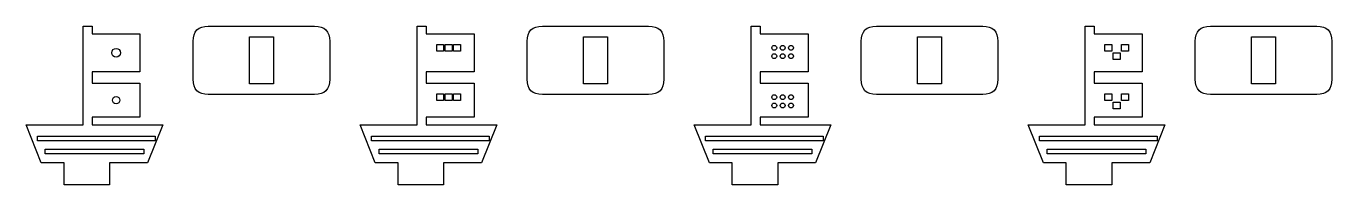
# Model space of a CAD drawing. Extents: x 4 to 176, y 4 to 25.
import ezdxf

# ---------------------------------------------------------------- set-up
doc = ezdxf.new("R2010")
doc.units = 0
doc.layers.add('CUT', color=1, linetype='CONTINUOUS')
doc.layers.add('RASTER', color=7, linetype='CONTINUOUS')

msp = doc.modelspace()

# ---------------------------------------------------------------- linework, layer by layer
at = {"layer": 'CUT'}
for points in [[(4, 11.9), (11.5, 11.9), (11.5, 24.9), (12.7, 24.9), (12.7, 23.9), (19, 23.9), (19, 18.9), (12.7, 18.9), (12.7, 17.4), (19, 17.4), (19, 12.9), (12.7, 12.9), (12.7, 11.9), (22, 11.9), (20, 6.9), (15, 6.9), (15, 4), (9, 4), (9, 6.9), (6, 6.9)], [(26, 22.9), (26.031, 23.369), (26.125, 23.775), (26.281, 24.119), (26.5, 24.4), (26.781, 24.619), (27.125, 24.775), (27.531, 24.869), (28, 24.9), (42, 24.9), (42.469, 24.869), (42.875, 24.775), (43.219, 24.619), (43.5, 24.4), (43.719, 24.119), (43.875, 23.775), (43.969, 23.369), (44, 22.9), (44, 17.9), (43.969, 17.431), (43.875, 17.025), (43.719, 16.681), (43.5, 16.4), (43.219, 16.181), (42.875, 16.025), (42.469, 15.931), (42, 15.9), (28, 15.9), (27.531, 15.931), (27.125, 16.025), (26.781, 16.181), (26.5, 16.4), (26.281, 16.681), (26.125, 17.025), (26.031, 17.431), (26, 17.9)], [(48, 11.9), (55.5, 11.9), (55.5, 24.9), (56.7, 24.9), (56.7, 23.9), (63, 23.9), (63, 18.9), (56.7, 18.9), (56.7, 17.4), (63, 17.4), (63, 12.9), (56.7, 12.9), (56.7, 11.9), (66, 11.9), (64, 6.9), (59, 6.9), (59, 4), (53, 4), (53, 6.9), (50, 6.9)], [(70, 22.9), (70.031, 23.369), (70.125, 23.775), (70.281, 24.119), (70.5, 24.4), (70.781, 24.619), (71.125, 24.775), (71.531, 24.869), (72, 24.9), (86, 24.9), (86.469, 24.869), (86.875, 24.775), (87.219, 24.619), (87.5, 24.4), (87.719, 24.119), (87.875, 23.775), (87.969, 23.369), (88, 22.9), (88, 17.9), (87.969, 17.431), (87.875, 17.025), (87.719, 16.681), (87.5, 16.4), (87.219, 16.181), (86.875, 16.025), (86.469, 15.931), (86, 15.9), (72, 15.9), (71.531, 15.931), (71.125, 16.025), (70.781, 16.181), (70.5, 16.4), (70.281, 16.681), (70.125, 17.025), (70.031, 17.431), (70, 17.9)], [(92, 11.9), (99.5, 11.9), (99.5, 24.9), (100.7, 24.9), (100.7, 23.9), (107, 23.9), (107, 18.9), (100.7, 18.9), (100.7, 17.4), (107, 17.4), (107, 12.9), (100.7, 12.9), (100.7, 11.9), (110, 11.9), (108, 6.9), (103, 6.9), (103, 4), (97, 4), (97, 6.9), (94, 6.9)], [(114, 22.9), (114.031, 23.369), (114.125, 23.775), (114.281, 24.119), (114.5, 24.4), (114.781, 24.619), (115.125, 24.775), (115.531, 24.869), (116, 24.9), (130, 24.9), (130.469, 24.869), (130.875, 24.775), (131.219, 24.619), (131.5, 24.4), (131.719, 24.119), (131.875, 23.775), (131.969, 23.369), (132, 22.9), (132, 17.9), (131.969, 17.431), (131.875, 17.025), (131.719, 16.681), (131.5, 16.4), (131.219, 16.181), (130.875, 16.025), (130.469, 15.931), (130, 15.9), (116, 15.9), (115.531, 15.931), (115.125, 16.025), (114.781, 16.181), (114.5, 16.4), (114.281, 16.681), (114.125, 17.025), (114.031, 17.431), (114, 17.9)], [(136, 11.9), (143.5, 11.9), (143.5, 24.9), (144.7, 24.9), (144.7, 23.9), (151, 23.9), (151, 18.9), (144.7, 18.9), (144.7, 17.4), (151, 17.4), (151, 12.9), (144.7, 12.9), (144.7, 11.9), (154, 11.9), (152, 6.9), (147, 6.9), (147, 4), (141, 4), (141, 6.9), (138, 6.9)], [(158, 22.9), (158.031, 23.369), (158.125, 23.775), (158.281, 24.119), (158.5, 24.4), (158.781, 24.619), (159.125, 24.775), (159.531, 24.869), (160, 24.9), (174, 24.9), (174.469, 24.869), (174.875, 24.775), (175.219, 24.619), (175.5, 24.4), (175.719, 24.119), (175.875, 23.775), (175.969, 23.369), (176, 22.9), (176, 17.9), (175.969, 17.431), (175.875, 17.025), (175.719, 16.681), (175.5, 16.4), (175.219, 16.181), (174.875, 16.025), (174.469, 15.931), (174, 15.9), (160, 15.9), (159.531, 15.931), (159.125, 16.025), (158.781, 16.181), (158.5, 16.4), (158.281, 16.681), (158.125, 17.025), (158.031, 17.431), (158, 17.9)], [(33.425, 23.5), (36.575, 23.5), (36.575, 17.3), (33.425, 17.3)], [(77.425, 23.5), (80.575, 23.5), (80.575, 17.3), (77.425, 17.3)], [(121.425, 23.5), (124.575, 23.5), (124.575, 17.3), (121.425, 17.3)], [(165.425, 23.5), (168.575, 23.5), (168.575, 17.3), (165.425, 17.3)]]:
    msp.add_lwpolyline(points, close=True, dxfattribs=at)
at = {"layer": 'RASTER'}
for points in [[(58.1, 22.5), (59, 22.5), (59, 21.6), (58.1, 21.6)], [(59.2, 22.5), (60.1, 22.5), (60.1, 21.6), (59.2, 21.6)], [(60.3, 22.5), (61.2, 22.5), (61.2, 21.6), (60.3, 21.6)], [(146.1, 22.5), (147, 22.5), (147, 21.6), (146.1, 21.6)], [(148.3, 22.5), (149.2, 22.5), (149.2, 21.6), (148.3, 21.6)], [(147.2, 21.4), (148.1, 21.4), (148.1, 20.5), (147.2, 20.5)], [(58.1, 16), (59, 16), (59, 15.1), (58.1, 15.1)], [(59.2, 16), (60.1, 16), (60.1, 15.1), (59.2, 15.1)], [(60.3, 16), (61.2, 16), (61.2, 15.1), (60.3, 15.1)], [(146.1, 16), (147, 16), (147, 15.1), (146.1, 15.1)], [(148.3, 16), (149.2, 16), (149.2, 15.1), (148.3, 15.1)], [(147.2, 14.9), (148.1, 14.9), (148.1, 14), (147.2, 14)], [(5.5, 10.4), (21, 10.4), (21, 9.8), (5.5, 9.8)], [(49.5, 10.4), (65, 10.4), (65, 9.8), (49.5, 9.8)], [(93.5, 10.4), (109, 10.4), (109, 9.8), (93.5, 9.8)], [(137.5, 10.4), (153, 10.4), (153, 9.8), (137.5, 9.8)], [(6.5, 8.7), (19.5, 8.7), (19.5, 8.1), (6.5, 8.1)], [(50.5, 8.7), (63.5, 8.7), (63.5, 8.1), (50.5, 8.1)], [(94.5, 8.7), (107.5, 8.7), (107.5, 8.1), (94.5, 8.1)], [(138.5, 8.7), (151.5, 8.7), (151.5, 8.1), (138.5, 8.1)]]:
    msp.add_lwpolyline(points, close=True, dxfattribs=at)
for centre, radius in [((102.55, 22.05), 0.32), ((103.65, 22.05), 0.32), ((104.75, 22.05), 0.32), ((15.85, 21.4), 0.576), ((102.55, 20.95), 0.32), ((103.65, 20.95), 0.32), ((104.75, 20.95), 0.32), ((15.85, 15.15), 0.486), ((102.55, 15.55), 0.32), ((103.65, 15.55), 0.32), ((104.75, 15.55), 0.32), ((102.55, 14.45), 0.32), ((103.65, 14.45), 0.32), ((104.75, 14.45), 0.32)]:
    msp.add_circle(centre, radius, dxfattribs=at)

doc.saveas('drawing.dxf')
